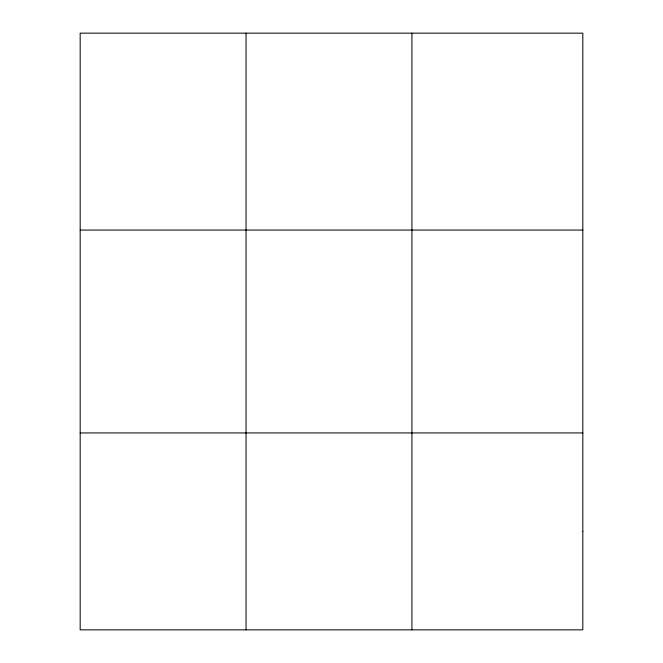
<?xml version="1.0" encoding="UTF-8"?>
<svg xmlns="http://www.w3.org/2000/svg" width="663" height="663" viewBox="0 0 663 663"><rect width="100%" height="100%" fill="white"/><g stroke="black" fill="none" stroke-linecap="round" stroke-linejoin="round"><path stroke-width="0.99" d="M246.048 629.85L246.048 33.15M411.922 629.85L411.922 33.15M80.173 230.061L582.827 230.061M80.173 432.939L582.827 432.939M582.827 531.394L582.827 629.85L80.173 629.85L80.173 33.15L582.827 33.15L582.827 531.394"/></g></svg>
